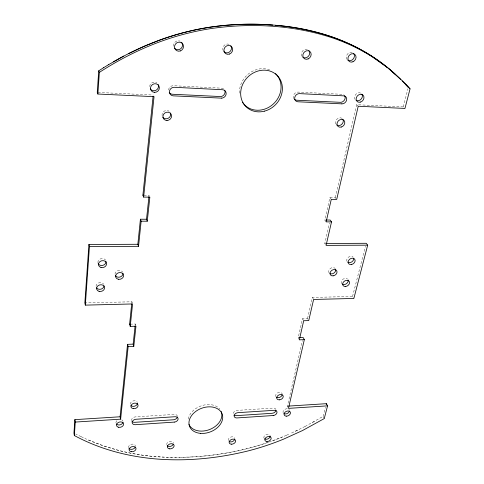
<?xml version="1.0" encoding="UTF-8"?>
<svg xmlns="http://www.w3.org/2000/svg" width="484" height="484" viewBox="0 0 484 484"><rect width="100%" height="100%" fill="white"/><g stroke="black" fill="none" stroke-linecap="round" stroke-linejoin="round"><path stroke-width="0.36" stroke-dasharray="2.42 1.81" d="M131.769 303.274L131.92 301.786L84.851 302.917M135.151 325.49L135.308 323.996L129.615 324.177M148.927 196.776L149.09 195.258L142.901 195.179M299.342 339.841L298.198 337.741L302.506 318.678L307.54 318.52L308.435 320.063M326.156 221.872L324.812 220.02L329.894 197.545L335.309 197.617L336.356 198.96M287.944 407.262L287.417 406.155L302.5 340.47M307.54 318.52L312.386 297.43L352.527 296.462L353.871 298.453M325.436 244.426L324.776 243.476L329.483 222.973M335.309 197.617L356.647 104.701L403.233 106.916L404.957 108.434M352.527 296.462L365.481 246.211M323.106 416.434L325.49 407.226M403.233 106.916L407.927 88.784M305.059 426.477L323.112 416.397L324.25 418.587M312.313 422.611L315.931 420.59M305.017 426.501L293.976 431.903M297.636 430.179L290.231 433.61M286.461 435.255L290.152 433.64M286.377 435.291L282.668 436.846A217.153 174.579 -25.2 0 1 271.107 441.299M194.635 456.781C212.325 455.619 229.948 453.012 247.136 448.632A216.832 174.288 -25.2 0 0 282.565 436.889M287.417 406.155L288.652 406.076M192.59 456.908L178.33 457.404M298.198 337.741L298.822 337.717M324.776 243.476L326.748 243.464M174.258 457.41L176.291 457.416M324.812 220.02L325.484 220.026M172.219 457.392L166.103 457.235M98.01 92.426L153.216 95.045M162.025 457.047L164.058 457.15M157.966 456.799L159.992 456.932M153.936 456.472L155.951 456.642M151.922 456.285C128.774 454.071 105.978 448.063 84.815 438.395M88.487 440.029L103.455 445.831L118.913 450.489A218.865 176.745 -24.3 0 0 150.947 456.194C181.881 459.141 213.281 456.587 243.512 449.527A217.153 174.579 -25.2 0 0 268.499 442.219M81.173 436.695L84.652 438.322M81.058 436.647L75.752 434.009M356.647 104.701L358.214 106.244M329.894 197.545L331.274 199.341M312.386 297.43L313.614 299.451M302.506 318.678L303.686 320.747M131.92 301.786L132.35 303.232M135.308 323.996L135.792 325.653M128.587 447.694A3.527 2.523 -16.5 0 1 131.315 444.294A3.527 2.523 -16.5 0 1 135.369 445.77M115.96 422.859A3.618 2.65 -15.7 0 1 117.201 420.481M121.672 419.828A3.618 2.65 -15.7 0 1 122.936 421.074M130.311 404.17A3.642 2.704 -16.6 0 1 133.306 400.915A3.642 2.704 -16.6 0 1 137.335 402.398M166.678 444.627A3.461 2.468 -18.7 0 1 169.642 441.462A3.461 2.468 -18.7 0 1 173.375 442.969M188.306 419.065A17.376 12.578 -20.9 0 1 201.876 405.616A17.376 12.578 -20.9 0 1 219.815 409.137M228.345 440.519A3.37 2.378 -22.1 0 1 231.086 436.991A3.37 2.378 -22.1 0 1 234.758 438.667M263.998 438.087A3.321 2.317 -24 0 1 266.23 434.547A3.321 2.317 -24 0 1 270.145 435.6M283.17 412.773A3.364 2.39 -25.4 0 1 285.451 409.077A3.364 2.39 -25.4 0 1 289.384 410.257M275.904 396.577A3.424 2.468 -25.4 0 1 278.01 392.675A3.424 2.468 -25.4 0 1 282.142 393.867M96.05 286.274A4.035 3.321 -13.5 0 1 99.184 282.747A4.035 3.321 -13.5 0 1 103.691 284.283M115.017 274.132A4.035 3.346 -15.4 0 1 118.181 270.58A4.035 3.346 -15.4 0 1 122.646 272.153M97.907 262.558A4.102 3.436 -13.5 0 1 100.799 258.771A4.102 3.436 -13.5 0 1 105.53 260.108M329.126 272.861A3.727 2.886 -33 0 1 330.53 268.396A3.727 2.886 -33 0 1 335.279 268.65M341.843 283.672A3.678 2.807 -33.1 0 1 342.726 279.462A3.678 2.807 -33.1 0 1 347.391 278.929M347.052 261.402A3.745 2.886 -34.6 0 1 348.619 257.071A3.745 2.886 -34.6 0 1 353.217 257.185M149.659 86.551A4.495 4.253 -30.8 0 1 156.864 82.952M162.122 115.646A4.398 4.072 -29.1 0 1 164.173 111.211A4.398 4.072 -29.1 0 1 169.097 111.247M173.635 46.246A4.616 4.386 -48.3 0 1 180.108 41.122M223.184 50.614A4.574 4.199 -50.8 0 1 224.431 45.23A4.574 4.199 -50.8 0 1 229.779 44.71M301.943 56.18A4.513 3.914 -51.8 0 1 302.675 50.905A4.513 3.914 -51.8 0 1 307.751 49.652M346.961 59.296A4.471 3.757 -51.9 0 1 347.579 54.008A4.471 3.757 -51.9 0 1 352.636 52.647M355.129 99.456A4.308 3.563 -47.7 0 1 355.861 94.338A4.308 3.563 -47.7 0 1 360.889 93.23M335.854 123.916A4.223 3.515 -44.7 0 1 337.209 118.949A4.223 3.515 -44.7 0 1 342.182 118.532M239.532 93.14A21.986 19.523 -45 0 1 248.849 73.574A21.986 19.523 -45 0 1 269.618 69.914M131.63 420.578A3.6 2.632 -16.6 0 1 135.405 416.887L174.313 414.407A3.533 2.577 -19 0 1 177.332 416.234M275.916 409.543A3.388 2.414 -24.8 0 0 273.315 408.085L237.069 410.396A3.436 2.474 -22.8 0 0 233.439 414.467M223.499 88.881A4.417 4.017 -41.4 0 0 221.418 88.167L173.417 85.716A4.465 4.181 -34.6 0 0 168.837 91.766M293.818 98.597A4.35 3.757 -45.9 0 1 294.115 94.241A4.35 3.757 -45.9 0 1 298.168 92.081L342.103 94.326A4.314 3.612 -47.1 0 1 344.07 95.088"/><path stroke-width="0.73" d="M127.54 344.348L128.151 346.604L133.784 346.381L133.154 344.13L127.54 344.348L120.08 416.778L74.869 419.646L73.949 433.089L74.348 435.539C127.298 464.005 190.775 465.07 248.044 450.931A217.625 174.597 -25.2 0 0 283.582 439.139L302.409 430.591L324.25 418.587L327.565 405.852L326.404 403.68L288.652 406.076M103.649 67.693L98.736 70.815L97.26 92.39L97.871 94.023L154.045 96.661L143.639 197.091L149.852 197.163L147.263 221.218L141.14 221.194L140.427 219.222L146.525 219.246L147.263 221.218M74.348 435.539L75.274 422.072L74.869 419.646M97.871 94.023L99.359 72.382L98.736 70.815M88.929 244.493L89.443 246.562L138.539 246.32L137.843 244.281L88.929 244.493L84.851 302.917L85.329 305.126L132.568 303.952L130.244 326.397L135.956 326.21L133.784 346.381M85.329 305.126L89.443 246.562M130.244 326.397L129.615 324.177L131.69 304.025M137.843 244.281L140.427 219.222M143.639 197.091L142.901 195.179L153.065 96.522M75.274 422.072L120.631 419.156L128.151 346.604M138.539 246.32L141.14 221.194M133.154 344.13L135.066 326.234M146.525 219.246L148.933 196.758M299.445 337.693L303.172 337.548L304.333 339.647L288.47 408.369L327.565 405.852M326.149 220.026L330.161 220.045L331.516 221.896L326.095 245.376L367.677 245.17L353.871 298.453L313.614 299.451L308.738 320.583L303.686 320.747L299.342 339.841L304.333 339.647M326.198 404.485L326.404 403.68M160.706 39.736A226.669 189.432 -27 0 1 210.782 27.086C251.051 21.417 292.905 23.849 331.601 36.766A224.624 186.878 -28.2 0 1 370.708 55.515C385.204 64.832 398.465 76.091 410.051 88.85L404.957 108.434L358.214 106.244L336.707 199.408L331.274 199.341L326.156 221.872L331.516 221.896M99.359 72.382C118.87 59.726 139.707 49.053 161.602 41.17A227.522 189.819 -27 0 1 211.883 28.447C252.297 22.748 294.308 25.162 333.155 38.115A225.471 187.254 -28.2 0 1 372.377 56.9L387.339 67.536M103.594 67.724L108.597 64.656M108.501 64.717L123.747 56.108M113.45 61.801C128.526 53.107 144.329 45.641 160.712 39.742M128.575 53.615L144.111 46.319L160.053 39.978A226.645 189.413 -27 0 1 209.826 27.231C230.608 24.061 251.759 23.45 272.71 25.083M129.615 324.177L130.329 324.159M326.283 243.47L366.231 243.295L367.677 245.17M142.901 195.179L143.675 195.185M275.39 25.307C319.307 28.707 363.23 44.268 395.749 74.754M402.24 80.997L410.051 88.85M389.124 68.964L400.601 79.382M405.302 84.162L408.29 87.386M120.08 416.778L120.631 419.156M135.308 446.956A3.527 2.523 -16.5 0 1 132.362 449.231A3.527 2.523 -16.5 0 1 128.932 448.372M123.027 422.205A3.618 2.65 -15.7 0 1 120.117 424.819A3.618 2.65 -15.7 0 1 116.378 423.911M137.444 403.353A3.642 2.704 -16.6 0 1 134.836 406.1A3.642 2.704 -16.6 0 1 130.989 405.55M173.278 444.137A3.461 2.468 -18.7 0 1 170.513 446.345A3.461 2.468 -18.7 0 1 167.21 445.728M221.188 411.473A17.376 12.578 -20.9 0 1 209.929 429.417A17.376 12.578 -20.9 0 1 188.972 424.468M234.722 439.127A3.37 2.378 -22.1 0 1 232.453 441.541A3.37 2.378 -22.1 0 1 229.113 441.475M270.199 436.278A3.321 2.317 -24 0 1 268.015 438.831A3.321 2.317 -24 0 1 264.633 438.819M289.372 411.146A3.364 2.39 -25.4 0 1 287.097 413.566A3.364 2.39 -25.4 0 1 283.86 413.542M282.136 394.787A3.424 2.468 -25.4 0 1 279.837 397.273A3.424 2.468 -25.4 0 1 276.527 397.225M104.048 285.887A4.035 3.321 -13.5 0 1 100.92 289.16A4.035 3.321 -13.5 0 1 96.552 287.841M122.984 273.291A4.035 3.346 -15.4 0 1 120.099 276.987A4.035 3.346 -15.4 0 1 115.495 275.717M106.014 261.487A4.102 3.436 -13.5 0 1 102.838 265.341A4.102 3.436 -13.5 0 1 98.155 263.508M335.618 269.4A3.727 2.886 -33 0 1 333.972 273.03A3.727 2.886 -33 0 1 329.9 273.551M348.075 279.909A3.678 2.807 -33.1 0 1 346.586 283.582A3.678 2.807 -33.1 0 1 342.478 284.187M353.707 258.317A3.745 2.886 -34.6 0 1 351.759 261.917A3.745 2.886 -34.6 0 1 347.742 262.165M158.183 84.591A4.495 4.253 -30.8 0 1 156.108 90.199A4.495 4.253 -30.8 0 1 150.3 88.868M170.483 113.087A4.398 4.072 -29.1 0 1 168.305 118.217A4.398 4.072 -29.1 0 1 162.83 117.231M181.585 42.271A4.616 4.386 -48.3 0 1 180.847 48.636A4.616 4.386 -48.3 0 1 174.549 48.231M230.826 45.774A4.574 4.199 -50.8 0 1 229.743 51.77A4.574 4.199 -50.8 0 1 223.85 51.613M308.846 50.511A4.513 3.914 -51.8 0 1 308.314 56.35A4.513 3.914 -51.8 0 1 302.669 57.033M353.671 53.494A4.471 3.757 -51.9 0 1 353.096 59.108A4.471 3.757 -51.9 0 1 347.7 60.07M361.814 94.096A4.308 3.563 -47.7 0 1 361.07 99.196A4.308 3.563 -47.7 0 1 356.061 100.315M342.835 119.294A4.223 3.515 -44.7 0 1 341.704 124.364A4.223 3.515 -44.7 0 1 336.634 124.89M275.559 73.653A21.986 19.523 -45 0 1 272.909 104.375A21.986 19.523 -45 0 1 242.659 102.505M131.981 421.286A3.6 2.632 -16.6 0 0 134.782 422.32L173.538 419.773A3.533 2.577 -19 0 0 177.313 417.002M275.965 410.257A3.388 2.414 -24.8 0 1 272.171 413.294L236.059 415.665A3.436 2.474 -22.8 0 1 233.99 415.127M224.643 90.206A4.417 4.017 -41.4 0 1 224.231 94.513A4.417 4.017 -41.4 0 1 220.208 96.546L172.437 94.253A4.465 4.181 -34.6 0 1 169.243 92.517M294.52 99.426A4.35 3.757 -45.9 0 0 296.601 100.218L340.349 102.324A4.314 3.612 -47.1 0 0 344.445 100.031A4.314 3.612 -47.1 0 0 344.572 95.638M174.252 422.108L135.381 424.698A3.612 2.638 -16.7 0 1 132.162 422.205A3.612 2.638 -16.7 0 1 136.004 419.253L175.033 416.73A3.545 2.577 -19.1 0 1 178.07 419.192A3.545 2.577 -19.1 0 1 174.252 422.108M273.176 415.526L236.96 417.934A3.449 2.48 -22.8 0 1 234.183 415.514A3.449 2.48 -22.8 0 1 237.983 412.658L274.325 410.311A3.4 2.42 -24.8 0 1 276.945 412.707A3.4 2.42 -24.8 0 1 273.176 415.526M221.297 98.131L173.345 95.856A4.483 4.193 -34.5 0 1 169.467 91.361A4.483 4.193 -34.5 0 1 174.337 87.289L222.519 89.722A4.435 4.029 -41.2 0 1 226.119 94.138A4.435 4.029 -41.2 0 1 221.297 98.131M341.867 103.86L297.969 101.779A4.368 3.769 -45.8 0 1 294.756 97.502A4.368 3.769 -45.8 0 1 299.542 93.618L343.634 95.844A4.326 3.618 -47 0 1 346.604 100.043A4.326 3.618 -47 0 1 341.867 103.86M118.701 427.293A3.63 2.65 -15.7 0 0 123.595 423.821A3.63 2.65 -15.7 0 0 117.884 422.762A3.63 2.65 -15.7 0 0 118.701 427.293M133.33 408.671A3.654 2.71 -16.6 0 0 138.007 404.926A3.654 2.71 -16.6 0 0 132.126 404.134A3.654 2.71 -16.6 0 0 133.33 408.671M169.551 448.843A3.473 2.468 -18.7 0 0 174.077 445.334A3.473 2.468 -18.7 0 0 168.583 444.663A3.473 2.468 -18.7 0 0 169.551 448.843M200.654 433.38A17.43 12.59 -20.9 0 0 222.35 414.6A17.43 12.59 -20.9 0 0 194.495 412.429A17.43 12.59 -20.9 0 0 200.654 433.38M231.419 444.203A3.382 2.378 -22.1 0 0 235.557 440.513A3.382 2.378 -22.1 0 0 230.166 440.277A3.382 2.378 -22.1 0 0 231.419 444.203M266.986 441.505A3.334 2.323 -24 0 0 271.125 437.857A3.334 2.323 -24 0 0 265.885 437.621A3.334 2.323 -24 0 0 266.986 441.505M286.582 416.161A3.376 2.39 -25.4 0 0 290.327 412.144A3.376 2.39 -25.4 0 0 284.882 412.386A3.376 2.39 -25.4 0 0 286.582 416.161M279.286 399.851A3.436 2.474 -25.4 0 0 283.079 395.731A3.436 2.474 -25.4 0 0 277.526 395.948A3.436 2.474 -25.4 0 0 279.286 399.851M99.105 291.344A4.053 3.327 -13.5 0 0 104.568 287.333A4.053 3.327 -13.5 0 0 98.107 285.663A4.053 3.327 -13.5 0 0 99.105 291.344M118.356 279.268A4.047 3.352 -15.4 0 0 123.535 274.936A4.047 3.352 -15.4 0 0 116.953 273.629A4.047 3.352 -15.4 0 0 118.356 279.268M100.999 267.452A4.114 3.442 -13.6 0 0 106.559 263.344A4.114 3.442 -13.6 0 0 99.994 261.566A4.114 3.442 -13.6 0 0 100.999 267.452M333.149 275.844A3.739 2.886 -33 0 0 336.713 270.774A3.739 2.886 -33 0 0 330.663 271.5A3.739 2.886 -33 0 0 333.149 275.844M345.715 286.474A3.69 2.807 -33.1 0 0 349.26 281.5A3.69 2.807 -33.1 0 0 343.313 282.233A3.69 2.807 -33.1 0 0 345.715 286.474M351.475 264.506A3.757 2.892 -34.5 0 0 354.73 259.261A3.757 2.892 -34.5 0 0 348.668 260.356A3.757 2.892 -34.5 0 0 351.475 264.506M154.68 92.371A4.519 4.265 -30.7 0 0 158.909 85.898A4.519 4.265 -30.7 0 0 151.208 85.85A4.519 4.265 -30.7 0 0 154.68 92.371M166.968 120.468A4.417 4.084 -29 0 0 171.136 114.212A4.417 4.084 -29 0 0 163.634 114.236A4.417 4.084 -29 0 0 166.968 120.468M180.284 50.953A4.634 4.398 -47.9 0 0 182.129 43.239A4.634 4.398 -47.9 0 0 174.633 45.841A4.634 4.398 -47.9 0 0 180.284 50.953M229.392 54.069A4.592 4.217 -50.5 0 0 231.412 46.5A4.592 4.217 -50.5 0 0 224.08 49.059A4.592 4.217 -50.5 0 0 229.392 54.069M308.114 58.927A4.531 3.926 -51.6 0 0 309.905 51.51A4.531 3.926 -51.6 0 0 302.954 54.498A4.531 3.926 -51.6 0 0 308.114 58.927M352.963 61.77A4.489 3.763 -51.7 0 0 354.917 54.492A4.489 3.763 -51.7 0 0 348.093 57.427A4.489 3.763 -51.7 0 0 352.963 61.77M360.695 102.033A4.326 3.57 -47.6 0 0 363.085 95.203A4.326 3.57 -47.6 0 0 356.369 97.605A4.326 3.57 -47.6 0 0 360.695 102.033M341.305 127.032A4.241 3.521 -44.5 0 0 344.045 120.468A4.241 3.521 -44.5 0 0 337.318 122.404A4.241 3.521 -44.5 0 0 341.305 127.032M264.633 111.114A22.076 19.578 -44.8 0 0 277.846 76.151A22.076 19.578 -44.8 0 0 242.103 85.759A22.076 19.578 -44.8 0 0 264.633 111.114M131.418 451.729A3.539 2.523 -16.5 0 0 135.956 448.178A3.539 2.523 -16.5 0 0 130.281 447.506A3.539 2.523 -16.5 0 0 131.418 451.729"/></g></svg>
